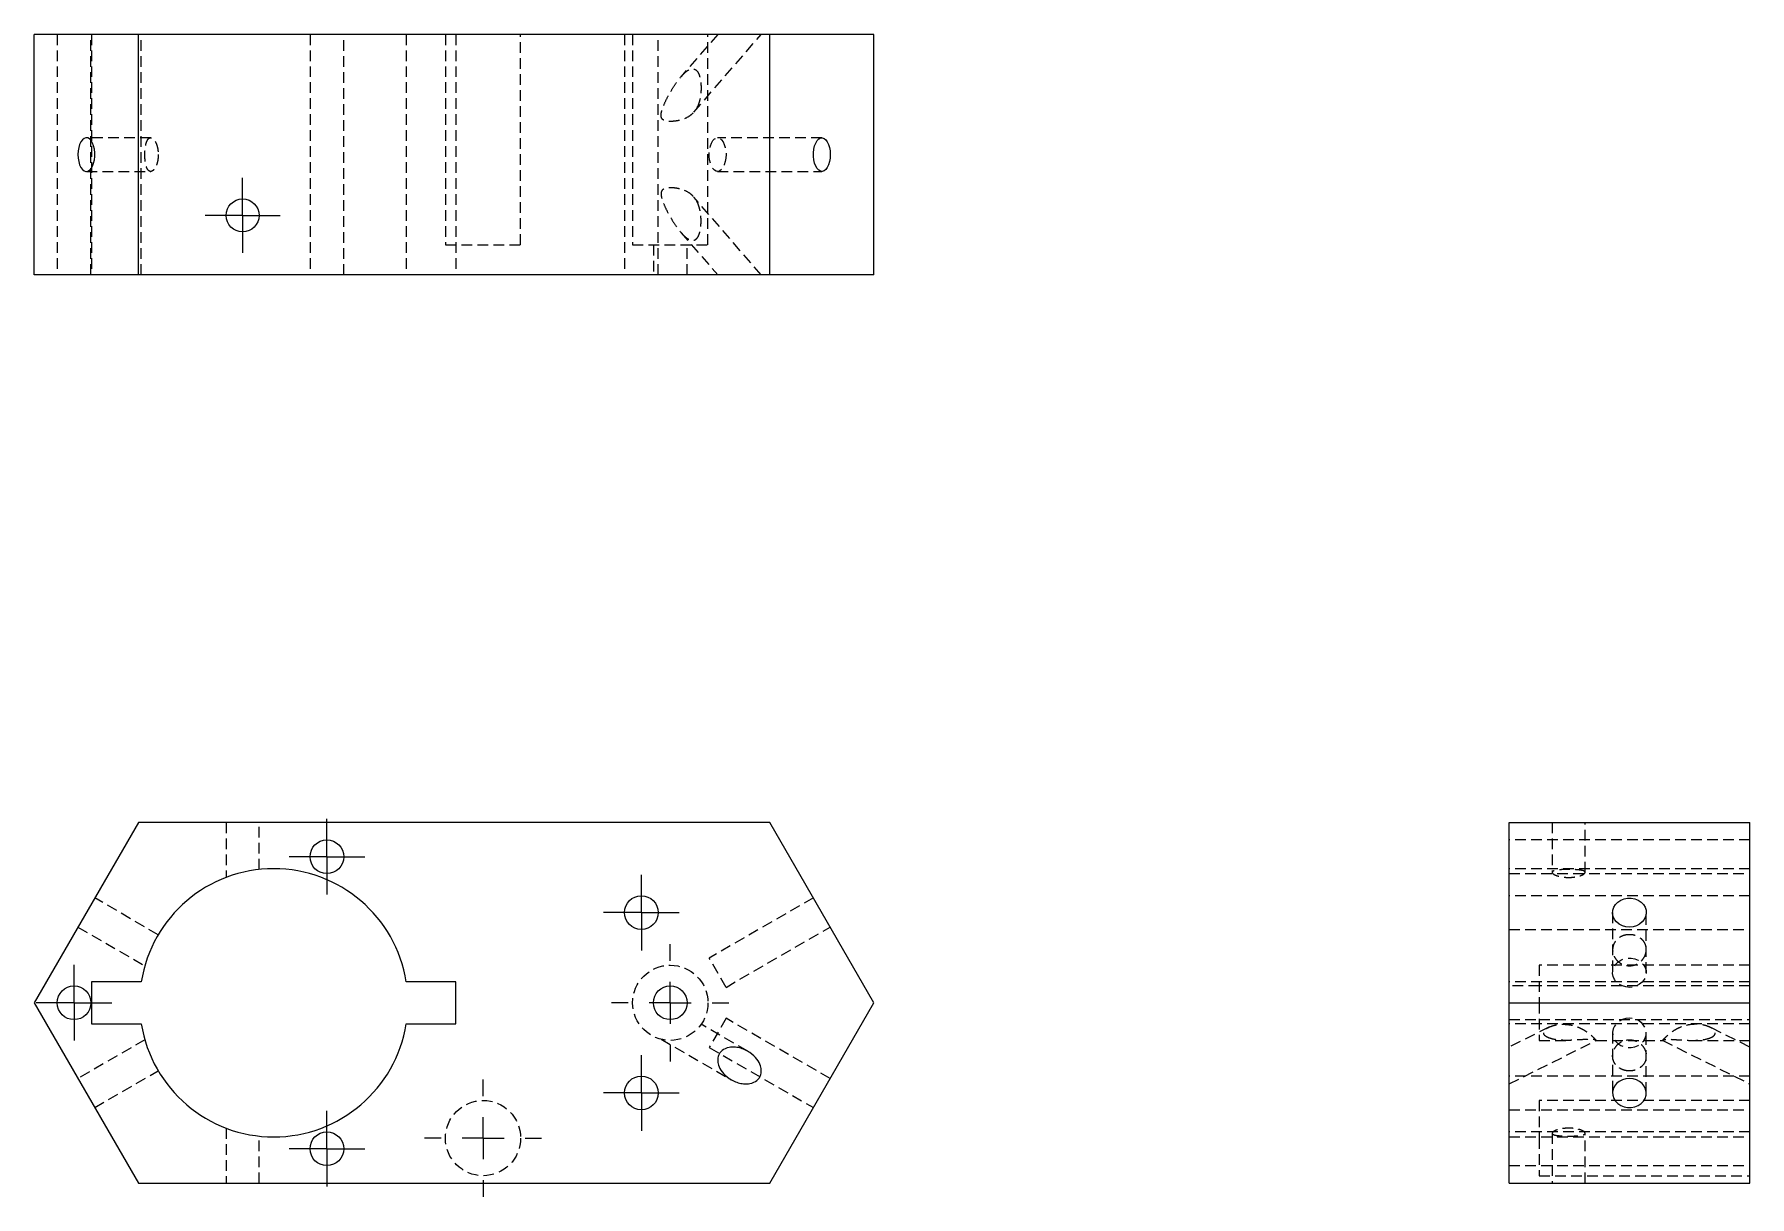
# Model space of a CAD drawing. Header units: millimetres. Extents: x 33 to 237, y 34 to 172.
import ezdxf

# ---------------------------------------------------------------- set-up
doc = ezdxf.new("R2010")
doc.units = ezdxf.units.MM
doc.linetypes.add('HIDDEN', pattern=[1.905, 1.27, -0.635])
doc.layers.add('10', color=7, linetype='Continuous')

# ---------------------------------------------------------------- blocks, each defined once
blk = doc.blocks.new('SW_CENTERMARKSYMBOL_0')
at = {"layer": '10', "color": 0}
for p, q in [((0, 5), (0, 6.98)), ((0, 0), (0, 2.5)), ((-5, 0), (-6.98, 0)), ((0, 0), (-2.5, 0)), ((0, 0), (0, -2.5)), ((0, 0), (2.5, 0)), ((5, 0), (6.98, 0)), ((0, -5), (0, -6.98))]:
    blk.add_line(p, q, dxfattribs=at)
blk = doc.blocks.new('SW_CENTERMARKSYMBOL_1')
at = {"layer": '10', "color": 0}
for p, q in [((0, 2.5), (0, 4.51)), ((0, 0), (0, 2.5)), ((-2.5, 0), (-4.51, 0)), ((0, 0), (-2.5, 0)), ((0, 0), (0, -2.5)), ((0, 0), (2.5, 0)), ((2.5, 0), (4.51, 0)), ((0, -2.5), (0, -4.51))]:
    blk.add_line(p, q, dxfattribs=at)
blk = doc.blocks.new('SW_CENTERMARKSYMBOL_2')
at = {"layer": '10', "color": 0}
for p, q in [((0, 2.5), (0, 4.51)), ((0, 0), (0, 2.5)), ((-2.5, 0), (-4.51, 0)), ((0, 0), (-2.5, 0)), ((0, 0), (0, -2.5)), ((0, 0), (2.5, 0)), ((2.5, 0), (4.51, 0)), ((0, -2.5), (0, -4.51))]:
    blk.add_line(p, q, dxfattribs=at)
blk = doc.blocks.new('SW_CENTERMARKSYMBOL_3')
at = {"layer": '10', "color": 0}
for p, q in [((0, 2.5), (0, 4.51)), ((0, 0), (0, 2.5)), ((-2.5, 0), (-4.51, 0)), ((0, 0), (-2.5, 0)), ((0, 0), (0, -2.5)), ((0, 0), (2.5, 0)), ((2.5, 0), (4.51, 0)), ((0, -2.5), (0, -4.51))]:
    blk.add_line(p, q, dxfattribs=at)
blk = doc.blocks.new('SW_CENTERMARKSYMBOL_4')
at = {"layer": '10', "color": 0}
for p, q in [((0, 2.5), (0, 4.51)), ((0, 0), (0, 2.5)), ((-2.5, 0), (-4.51, 0)), ((0, 0), (-2.5, 0)), ((0, 0), (0, -2.5)), ((0, 0), (2.5, 0)), ((2.5, 0), (4.51, 0)), ((0, -2.5), (0, -4.51))]:
    blk.add_line(p, q, dxfattribs=at)
blk = doc.blocks.new('SW_CENTERMARKSYMBOL_5')
at = {"layer": '10', "color": 0}
for p, q in [((0, 2.5), (0, 4.51)), ((0, 0), (0, 2.5)), ((-2.5, 0), (-4.51, 0)), ((0, 0), (-2.5, 0)), ((0, 0), (0, -2.5)), ((0, 0), (2.5, 0)), ((2.5, 0), (4.51, 0)), ((0, -2.5), (0, -4.51))]:
    blk.add_line(p, q, dxfattribs=at)
blk = doc.blocks.new('SW_CENTERMARKSYMBOL_6')
at = {"layer": '10', "color": 0}
for p, q in [((0, 5), (0, 6.98)), ((0, 0), (0, 2.5)), ((-5, 0), (-6.98, 0)), ((0, 0), (-2.5, 0)), ((0, 0), (0, -2.5)), ((0, 0), (2.5, 0)), ((5, 0), (6.98, 0)), ((0, -5), (0, -6.98))]:
    blk.add_line(p, q, dxfattribs=at)
blk = doc.blocks.new('SW_CENTERMARKSYMBOL_7')
at = {"layer": '10', "color": 0}
for p, q in [((0, 2.5), (0, 4.46)), ((0, 0), (0, 2.5)), ((-2.5, 0), (-4.46, 0)), ((0, 0), (-2.5, 0)), ((0, 0), (0, -2.5)), ((0, 0), (2.5, 0)), ((2.5, 0), (4.46, 0)), ((0, -2.5), (0, -4.46))]:
    blk.add_line(p, q, dxfattribs=at)

msp = doc.modelspace()

# ---------------------------------------------------------------- linework, layer by layer
at = {"color": 7, "linetype": 'Continuous', "lineweight": 25}
for p, q in [((33, 143.68), (33, 172.32)), ((45.4, 172.32), (33, 172.32)), ((45.4, 143.68), (45.4, 172.32)), ((120.6, 172.32), (45.4, 172.32)), ((120.6, 143.68), (120.6, 172.32)), ((133, 172.32), (120.6, 172.32)), ((133, 143.68), (133, 172.32)), ((45.4, 143.68), (33, 143.68)), ((120.6, 143.68), (45.4, 143.68)), ((133, 143.68), (120.6, 143.68)), ((45.4, 78.48), (33, 57)), ((120.6, 78.48), (45.4, 78.48)), ((133, 57), (120.6, 78.48)), ((208.68, 57), (208.68, 78.48)), ((208.68, 78.48), (237.32, 78.48)), ((237.32, 57), (237.32, 78.48)), ((45.74, 59.51), (39.82, 59.51)), ((39.82, 59.51), (39.82, 54.49)), ((83.21, 59.51), (77.29, 59.51)), ((83.21, 54.49), (83.21, 59.51)), ((33, 57), (45.4, 35.52)), ((120.6, 35.52), (133, 57)), ((208.68, 35.52), (208.68, 57)), ((208.68, 57), (237.32, 57)), ((237.32, 35.52), (237.32, 57)), ((39.82, 54.49), (45.74, 54.49)), ((77.29, 54.49), (83.21, 54.49)), ((45.4, 35.52), (120.6, 35.52)), ((208.68, 35.52), (237.32, 35.52))]:
    msp.add_line(p, q, dxfattribs=at)
at = {"color": 7, "linetype": 'HIDDEN', "lineweight": 18}
for p, q in [((35.73, 172.32), (35.73, 143.68)), ((39.74, 143.68), (39.74, 172.32)), ((39.82, 172.32), (39.82, 143.68)), ((45.74, 143.68), (45.74, 172.32)), ((65.84, 172.32), (65.84, 143.68)), ((65.84, 172.32), (65.84, 143.68)), ((69.85, 143.68), (69.85, 172.32)), ((69.85, 143.68), (69.85, 172.32)), ((77.29, 172.32), (77.29, 143.68)), ((81.98, 172.32), (81.98, 147.26)), ((83.21, 172.32), (83.21, 143.68)), ((90.93, 147.26), (90.93, 172.32)), ((103.31, 172.32), (103.31, 143.68)), ((104.27, 172.32), (104.27, 147.26)), ((107.32, 143.68), (107.32, 172.32)), ((114.4, 172.32), (110.01, 167.26)), ((111.56, 163.06), (119.59, 172.32)), ((113.22, 147.26), (113.22, 172.32)), ((46.86, 160.01), (39.2, 160.01)), ((126.8, 160.01), (114.39, 160.01)), ((39.2, 155.99), (46.86, 155.99)), ((114.39, 155.99), (126.8, 155.99)), ((119.59, 143.68), (111.56, 152.94)), ((81.98, 147.26), (90.93, 147.26)), ((104.27, 147.26), (113.22, 147.26)), ((106.74, 147.26), (106.74, 143.68)), ((110.01, 148.74), (114.4, 143.68)), ((110.75, 143.68), (110.75, 147.26)), ((55.85, 78.48), (55.85, 71.94)), ((59.77, 72.87), (59.77, 78.48)), ((213.8, 78.48), (213.8, 72.53)), ((217.72, 72.53), (217.72, 78.48)), ((237.32, 76.39), (208.68, 76.39)), ((237.32, 72.97), (208.68, 72.97)), ((208.68, 72.38), (237.32, 72.38)), ((47.76, 65.11), (40.2, 69.48)), ((125.8, 69.48), (113.39, 62.32)), ((237.32, 69.75), (208.68, 69.75)), ((220.99, 67.74), (220.99, 60.58)), ((225.01, 60.58), (225.01, 67.74)), ((38.2, 66.01), (46.17, 61.41)), ((115.4, 58.84), (127.8, 66.01)), ((208.68, 65.74), (237.32, 65.74)), ((115.4, 58.84), (113.39, 62.32)), ((212.26, 61.48), (212.26, 57)), ((237.32, 61.48), (212.26, 61.48)), ((237.32, 59.51), (208.68, 59.51)), ((212.26, 59.01), (208.68, 59.01)), ((237.32, 59.01), (212.26, 59.01)), ((212.26, 57), (212.26, 52.52)), ((117.97, 51.23), (112.42, 54.44)), ((115.4, 55.16), (113.39, 51.68)), ((127.8, 47.99), (115.4, 55.16)), ((208.68, 54.99), (212.26, 54.99)), ((237.32, 54.49), (208.68, 54.49)), ((213.41, 54.09), (208.68, 51.73)), ((212.26, 54.99), (237.32, 54.99)), ((220.99, 53.42), (220.99, 46.26)), ((225.01, 46.26), (225.01, 53.42)), ((237.32, 51.73), (232.59, 54.09)), ((46.17, 52.59), (38.2, 47.99)), ((107.65, 52.66), (116.01, 47.83)), ((113.39, 51.68), (125.8, 44.52)), ((208.68, 47.34), (219.04, 52.52)), ((212.26, 52.52), (215.61, 52.52)), ((219.03, 52.52), (226.97, 52.52)), ((226.96, 52.52), (237.32, 47.34)), ((230.39, 52.52), (237.32, 52.52)), ((40.2, 44.52), (47.76, 48.89)), ((237.32, 48.26), (208.68, 48.26)), ((212.26, 45.36), (212.26, 40.89)), ((237.32, 45.36), (212.26, 45.36)), ((208.68, 44.25), (237.32, 44.25)), ((55.85, 42.06), (55.85, 35.52)), ((59.77, 35.52), (59.77, 41.13)), ((237.32, 41.62), (208.68, 41.62)), ((208.68, 41.03), (237.32, 41.03)), ((212.26, 40.89), (212.26, 36.41)), ((213.8, 41.47), (213.8, 35.52)), ((217.72, 35.52), (217.72, 41.47)), ((208.68, 37.61), (237.32, 37.61)), ((212.26, 36.41), (237.32, 36.41))]:
    msp.add_line(p, q, dxfattribs=at)
at = {"color": 7, "linetype": 'Continuous', "lineweight": 25, "flags": 128}
for points in [[(38.2, 158), (38.22, 157.57), (38.29, 157.16), (38.4, 156.79), (38.55, 156.47), (38.73, 156.23), (38.93, 156.07), (39.15, 156), (39.36, 156.02), (39.57, 156.14), (39.76, 156.34), (39.93, 156.62), (40.06, 156.97), (40.15, 157.36), (40.2, 157.78), (40.2, 158.22), (40.15, 158.64), (40.06, 159.03), (39.93, 159.38), (39.76, 159.66), (39.57, 159.86), (39.36, 159.98), (39.15, 160), (38.93, 159.93), (38.73, 159.77), (38.55, 159.53), (38.4, 159.21), (38.29, 158.84), (38.22, 158.43), (38.2, 158)], [(127.8, 158), (127.78, 157.57), (127.71, 157.16), (127.6, 156.79), (127.45, 156.47), (127.27, 156.23), (127.07, 156.07), (126.85, 156), (126.64, 156.02), (126.43, 156.14), (126.24, 156.34), (126.07, 156.62), (125.94, 156.97), (125.85, 157.36), (125.8, 157.78), (125.8, 158.22), (125.85, 158.64), (125.94, 159.03), (126.07, 159.38), (126.24, 159.66), (126.43, 159.86), (126.64, 159.98), (126.85, 160), (127.07, 159.93), (127.27, 159.77), (127.45, 159.53), (127.6, 159.21), (127.71, 158.84), (127.78, 158.43), (127.8, 158)], [(223, 66.01), (222.57, 66.05), (222.16, 66.17), (221.79, 66.36), (221.47, 66.62), (221.23, 66.93), (221.07, 67.28), (221, 67.65), (221.02, 68.02), (221.14, 68.38), (221.34, 68.72), (221.62, 69), (221.97, 69.23), (222.36, 69.39), (222.78, 69.47), (223.22, 69.47), (223.64, 69.39), (224.03, 69.23), (224.38, 69), (224.66, 68.72), (224.86, 68.38), (224.98, 68.02), (225, 67.65), (224.93, 67.28), (224.77, 66.93), (224.53, 66.62), (224.21, 66.36), (223.84, 66.17), (223.43, 66.05), (223, 66.01)], [(223, 47.99), (222.57, 47.95), (222.16, 47.83), (221.79, 47.64), (221.47, 47.38), (221.23, 47.07), (221.07, 46.72), (221, 46.35), (221.02, 45.98), (221.14, 45.62), (221.34, 45.28), (221.62, 45), (221.97, 44.77), (222.36, 44.61), (222.78, 44.53), (223.22, 44.53), (223.64, 44.61), (224.03, 44.77), (224.38, 45), (224.66, 45.28), (224.86, 45.62), (224.98, 45.98), (225, 46.35), (224.93, 46.72), (224.77, 47.07), (224.53, 47.38), (224.21, 47.64), (223.84, 47.83), (223.43, 47.95), (223, 47.99)]]:
    msp.add_lwpolyline(points, dxfattribs=at)
at = {"color": 7, "linetype": 'HIDDEN', "lineweight": 18, "flags": 128}
for points in [[(115.4, 158), (115.37, 157.57), (115.3, 157.16), (115.19, 156.79), (115.04, 156.47), (114.86, 156.23), (114.66, 156.07), (114.45, 156), (114.23, 156.02), (114.02, 156.14), (113.83, 156.34), (113.67, 156.62), (113.54, 156.97), (113.44, 157.36), (113.4, 157.78), (113.4, 158.22), (113.44, 158.64), (113.54, 159.03), (113.67, 159.38), (113.83, 159.66), (114.02, 159.86), (114.23, 159.98), (114.45, 160), (114.66, 159.93), (114.86, 159.77), (115.04, 159.53), (115.19, 159.21), (115.3, 158.84), (115.37, 158.43), (115.4, 158)], [(223, 58.84), (222.57, 58.88), (222.16, 59), (221.79, 59.2), (221.47, 59.46), (221.23, 59.77), (221.07, 60.12), (221, 60.49), (221.02, 60.86), (221.14, 61.22), (221.34, 61.56), (221.62, 61.84), (221.97, 62.07), (222.36, 62.23), (222.78, 62.31), (223.22, 62.31), (223.64, 62.23), (224.03, 62.07), (224.38, 61.84), (224.66, 61.56), (224.86, 61.22), (224.98, 60.86), (225, 60.49), (224.93, 60.12), (224.77, 59.77), (224.53, 59.46), (224.21, 59.2), (223.84, 59), (223.43, 58.88), (223, 58.84)], [(223, 55.16), (222.57, 55.12), (222.16, 55), (221.79, 54.8), (221.47, 54.54), (221.23, 54.23), (221.07, 53.88), (221, 53.51), (221.02, 53.14), (221.14, 52.78), (221.34, 52.44), (221.62, 52.16), (221.97, 51.93), (222.36, 51.77), (222.78, 51.69), (223.22, 51.69), (223.64, 51.77), (224.03, 51.93), (224.38, 52.16), (224.66, 52.44), (224.86, 52.78), (224.98, 53.14), (225, 53.51), (224.93, 53.88), (224.77, 54.23), (224.53, 54.54), (224.21, 54.8), (223.84, 55), (223.43, 55.12), (223, 55.16)]]:
    msp.add_lwpolyline(points, dxfattribs=at)
at = {"color": 7, "linetype": 'Continuous', "lineweight": 25}
for centre, radius in [((57.81, 150.76), 1.96), ((67.85, 74.39), 2.01), ((105.31, 67.74), 2.01), ((37.73, 57), 2.01), ((108.75, 57), 2.01), ((105.31, 46.26), 2.01), ((67.85, 39.62), 2.01)]:
    msp.add_circle(centre, radius, dxfattribs=at)
at = {"color": 7, "linetype": 'HIDDEN', "lineweight": 18}
for centre in [(108.75, 57), (86.45, 40.89)]:
    msp.add_circle(centre, 4.48, dxfattribs=at)
at = {"color": 7, "linetype": 'Continuous', "lineweight": 25}
for start, end in [(9.0299, 170.9701), (189.0299, 350.9701)]:
    msp.add_arc((61.52, 57), 15.97, start, end, dxfattribs=at)
at = {"color": 7, "linetype": 'HIDDEN', "lineweight": 18}
for points, knots in [([(110.01, 167.26), (109.77, 166.97), (109.54, 166.67), (109.12, 166.05), (108.93, 165.73), (108.55, 165.07), (108.37, 164.74), (108.05, 164.05), (107.9, 163.71), (107.72, 163.17), (107.68, 162.98), (107.65, 162.7), (107.65, 162.6), (107.68, 162.42), (107.72, 162.33), (107.84, 162.18), (107.92, 162.12), (108.09, 162.04), (108.18, 162.02), (108.45, 161.96), (108.64, 161.95), (109.02, 161.95), (109.21, 161.97), (109.58, 162.02), (109.76, 162.05), (110.29, 162.19), (110.62, 162.33), (111.05, 162.59), (111.19, 162.69), (111.44, 162.92), (111.56, 163.04), (111.76, 163.3), (111.85, 163.44), (112.01, 163.75), (112.08, 163.91), (112.2, 164.24), (112.24, 164.41), (112.32, 164.76), (112.35, 164.95), (112.39, 165.32), (112.41, 165.5), (112.42, 165.88), (112.42, 166.07), (112.4, 166.44), (112.38, 166.63), (112.33, 166.99), (112.29, 167.17), (112.19, 167.51), (112.12, 167.68), (111.95, 167.96), (111.84, 168.07), (111.57, 168.21), (111.42, 168.23), (111.11, 168.16), (110.95, 168.09), (110.66, 167.9), (110.52, 167.78), (110.26, 167.53), (110.13, 167.4), (110.01, 167.26)], [0, 0, 0, 0, 0.0625, 0.0625, 0.125, 0.125, 0.1875, 0.1875, 0.25, 0.25, 0.28125, 0.28125, 0.296875, 0.296875, 0.3125, 0.3125, 0.328125, 0.328125, 0.34375, 0.34375, 0.375, 0.375, 0.40625, 0.40625, 0.4375, 0.4375, 0.5, 0.5, 0.53125, 0.53125, 0.5625, 0.5625, 0.59375, 0.59375, 0.625, 0.625, 0.65625, 0.65625, 0.6875, 0.6875, 0.71875, 0.71875, 0.75, 0.75, 0.78125, 0.78125, 0.8125, 0.8125, 0.84375, 0.84375, 0.875, 0.875, 0.90625, 0.90625, 0.9375, 0.9375, 0.96875, 0.96875, 1, 1, 1, 1]), ([(47.76, 158), (47.76, 158.13), (47.76, 158.26), (47.73, 158.52), (47.71, 158.65), (47.66, 158.89), (47.63, 159.01), (47.56, 159.23), (47.52, 159.33), (47.38, 159.61), (47.28, 159.76), (47.06, 159.96), (46.95, 160.01), (46.8, 160), (46.75, 159.99), (46.65, 159.94), (46.6, 159.9), (46.52, 159.8), (46.48, 159.74), (46.41, 159.59), (46.37, 159.51), (46.31, 159.33), (46.29, 159.22), (46.24, 159.01), (46.23, 158.89), (46.2, 158.65), (46.19, 158.52), (46.17, 158.27), (46.17, 158.13), (46.17, 157.87), (46.17, 157.74), (46.18, 157.48), (46.2, 157.35), (46.23, 157.11), (46.24, 156.99), (46.29, 156.78), (46.31, 156.67), (46.4, 156.4), (46.48, 156.25), (46.6, 156.1), (46.65, 156.06), (46.75, 156.01), (46.8, 156), (46.9, 155.99), (46.95, 156.01), (47.06, 156.06), (47.12, 156.09), (47.22, 156.19), (47.28, 156.26), (47.38, 156.4), (47.43, 156.48), (47.52, 156.67), (47.56, 156.77), (47.63, 156.99), (47.66, 157.11), (47.71, 157.35), (47.73, 157.48), (47.76, 157.73), (47.76, 157.87), (47.76, 158)], [0, 0, 0, 0, 0.03125, 0.03125, 0.0625, 0.0625, 0.09375, 0.09375, 0.125, 0.125, 0.1875, 0.1875, 0.25, 0.25, 0.28125, 0.28125, 0.3125, 0.3125, 0.34375, 0.34375, 0.375, 0.375, 0.40625, 0.40625, 0.4375, 0.4375, 0.46875, 0.46875, 0.5, 0.5, 0.53125, 0.53125, 0.5625, 0.5625, 0.59375, 0.59375, 0.625, 0.625, 0.6875, 0.6875, 0.71875, 0.71875, 0.75, 0.75, 0.78125, 0.78125, 0.8125, 0.8125, 0.84375, 0.84375, 0.875, 0.875, 0.90625, 0.90625, 0.9375, 0.9375, 0.96875, 0.96875, 1, 1, 1, 1]), ([(110.01, 148.74), (109.77, 149.03), (109.54, 149.33), (109.12, 149.95), (108.93, 150.27), (108.55, 150.93), (108.37, 151.26), (108.05, 151.95), (107.9, 152.29), (107.72, 152.83), (107.68, 153.02), (107.65, 153.3), (107.65, 153.4), (107.68, 153.58), (107.72, 153.67), (107.84, 153.82), (107.92, 153.88), (108.09, 153.96), (108.18, 153.98), (108.45, 154.04), (108.64, 154.05), (109.02, 154.05), (109.21, 154.03), (109.58, 153.98), (109.76, 153.95), (110.29, 153.81), (110.62, 153.67), (111.05, 153.41), (111.19, 153.31), (111.44, 153.08), (111.56, 152.96), (111.76, 152.7), (111.85, 152.56), (112.01, 152.25), (112.08, 152.09), (112.2, 151.76), (112.24, 151.59), (112.32, 151.24), (112.35, 151.05), (112.39, 150.68), (112.41, 150.5), (112.42, 150.12), (112.42, 149.93), (112.4, 149.56), (112.38, 149.37), (112.33, 149.01), (112.29, 148.83), (112.19, 148.49), (112.12, 148.32), (111.95, 148.04), (111.84, 147.93), (111.57, 147.79), (111.42, 147.77), (111.11, 147.84), (110.95, 147.91), (110.66, 148.1), (110.52, 148.22), (110.26, 148.47), (110.13, 148.6), (110.01, 148.74)], [0, 0, 0, 0, 0.0625, 0.0625, 0.125, 0.125, 0.1875, 0.1875, 0.25, 0.25, 0.28125, 0.28125, 0.296875, 0.296875, 0.3125, 0.3125, 0.328125, 0.328125, 0.34375, 0.34375, 0.375, 0.375, 0.40625, 0.40625, 0.4375, 0.4375, 0.5, 0.5, 0.53125, 0.53125, 0.5625, 0.5625, 0.59375, 0.59375, 0.625, 0.625, 0.65625, 0.65625, 0.6875, 0.6875, 0.71875, 0.71875, 0.75, 0.75, 0.78125, 0.78125, 0.8125, 0.8125, 0.84375, 0.84375, 0.875, 0.875, 0.90625, 0.90625, 0.9375, 0.9375, 0.96875, 0.96875, 1, 1, 1, 1]), ([(217.72, 72.53), (217.72, 72.5), (217.71, 72.47), (217.66, 72.41), (217.63, 72.37), (217.53, 72.3), (217.47, 72.27), (217.34, 72.2), (217.26, 72.17), (217.08, 72.11), (216.98, 72.08), (216.77, 72.03), (216.66, 72.01), (216.42, 71.97), (216.3, 71.96), (216.04, 71.93), (215.91, 71.93), (215.65, 71.93), (215.52, 71.93), (215.27, 71.95), (215.14, 71.96), (214.9, 72), (214.79, 72.02), (214.57, 72.07), (214.48, 72.1), (214.29, 72.16), (214.21, 72.19), (214.07, 72.26), (214.01, 72.29), (213.91, 72.36), (213.87, 72.39), (213.82, 72.46), (213.8, 72.49), (213.79, 72.58), (213.84, 72.64), (213.98, 72.71), (214.03, 72.73), (214.17, 72.77), (214.25, 72.78), (214.43, 72.81), (214.53, 72.82), (214.74, 72.84), (214.86, 72.85), (215.22, 72.87), (215.48, 72.87), (215.87, 72.87), (216, 72.87), (216.26, 72.87), (216.38, 72.86), (216.62, 72.85), (216.74, 72.84), (216.95, 72.82), (217.05, 72.81), (217.24, 72.79), (217.32, 72.77), (217.46, 72.74), (217.53, 72.71), (217.62, 72.67), (217.66, 72.65), (217.71, 72.59), (217.72, 72.56), (217.72, 72.53)], [0, 0, 0, 0, 0.03125, 0.03125, 0.0625, 0.0625, 0.09375, 0.09375, 0.125, 0.125, 0.15625, 0.15625, 0.1875, 0.1875, 0.21875, 0.21875, 0.25, 0.25, 0.28125, 0.28125, 0.3125, 0.3125, 0.34375, 0.34375, 0.375, 0.375, 0.40625, 0.40625, 0.4375, 0.4375, 0.46875, 0.46875, 0.5, 0.5, 0.5625, 0.5625, 0.59375, 0.59375, 0.625, 0.625, 0.65625, 0.65625, 0.6875, 0.6875, 0.75, 0.75, 0.78125, 0.78125, 0.8125, 0.8125, 0.84375, 0.84375, 0.875, 0.875, 0.90625, 0.90625, 0.9375, 0.9375, 0.96875, 0.96875, 1, 1, 1, 1]), ([(223, 65.11), (223.13, 65.11), (223.26, 65.1), (223.52, 65.06), (223.65, 65.03), (223.89, 64.94), (224.01, 64.88), (224.23, 64.76), (224.33, 64.68), (224.61, 64.44), (224.76, 64.24), (224.96, 63.8), (225.01, 63.56), (225, 63.2), (224.99, 63.07), (224.94, 62.83), (224.9, 62.72), (224.8, 62.49), (224.74, 62.38), (224.59, 62.17), (224.51, 62.07), (224.33, 61.89), (224.22, 61.81), (224.01, 61.67), (223.89, 61.61), (223.65, 61.51), (223.52, 61.47), (223.27, 61.42), (223.13, 61.41), (222.87, 61.41), (222.74, 61.42), (222.48, 61.47), (222.35, 61.51), (222.11, 61.61), (221.99, 61.67), (221.78, 61.81), (221.67, 61.89), (221.4, 62.16), (221.25, 62.37), (221.1, 62.71), (221.06, 62.83), (221.01, 63.07), (221, 63.19), (220.99, 63.43), (221.01, 63.56), (221.06, 63.79), (221.09, 63.9), (221.19, 64.12), (221.26, 64.23), (221.4, 64.42), (221.48, 64.52), (221.67, 64.68), (221.77, 64.75), (221.99, 64.88), (222.11, 64.94), (222.35, 65.03), (222.48, 65.06), (222.73, 65.1), (222.87, 65.11), (223, 65.11)], [0, 0, 0, 0, 0.03125, 0.03125, 0.0625, 0.0625, 0.09375, 0.09375, 0.125, 0.125, 0.1875, 0.1875, 0.25, 0.25, 0.28125, 0.28125, 0.3125, 0.3125, 0.34375, 0.34375, 0.375, 0.375, 0.40625, 0.40625, 0.4375, 0.4375, 0.46875, 0.46875, 0.5, 0.5, 0.53125, 0.53125, 0.5625, 0.5625, 0.59375, 0.59375, 0.625, 0.625, 0.6875, 0.6875, 0.71875, 0.71875, 0.75, 0.75, 0.78125, 0.78125, 0.8125, 0.8125, 0.84375, 0.84375, 0.875, 0.875, 0.90625, 0.90625, 0.9375, 0.9375, 0.96875, 0.96875, 1, 1, 1, 1]), ([(213.74, 52.71), (214.03, 52.63), (214.33, 52.59), (214.95, 52.53), (215.27, 52.52), (215.93, 52.52), (216.26, 52.54), (216.95, 52.58), (217.29, 52.6), (217.83, 52.64), (218.02, 52.65), (218.3, 52.66), (218.4, 52.66), (218.58, 52.65), (218.67, 52.64), (218.82, 52.62), (218.88, 52.6), (218.96, 52.57), (218.98, 52.56), (219.04, 52.53), (219.05, 52.52), (219.05, 52.53), (219.03, 52.54), (218.98, 52.6), (218.95, 52.64), (218.81, 52.78), (218.67, 52.92), (218.41, 53.16), (218.31, 53.25), (218.08, 53.42), (217.96, 53.51), (217.7, 53.69), (217.56, 53.77), (217.25, 53.94), (217.09, 54.01), (216.76, 54.15), (216.59, 54.21), (216.24, 54.31), (216.05, 54.35), (215.68, 54.41), (215.5, 54.43), (215.12, 54.44), (214.93, 54.44), (214.56, 54.41), (214.37, 54.39), (214.01, 54.31), (213.83, 54.26), (213.49, 54.13), (213.32, 54.06), (213.04, 53.87), (212.93, 53.76), (212.79, 53.52), (212.77, 53.4), (212.84, 53.19), (212.91, 53.1), (213.1, 52.95), (213.22, 52.89), (213.47, 52.79), (213.6, 52.74), (213.74, 52.71)], [0, 0, 0, 0, 0.0625, 0.0625, 0.125, 0.125, 0.1875, 0.1875, 0.25, 0.25, 0.28125, 0.28125, 0.296875, 0.296875, 0.3125, 0.3125, 0.328125, 0.328125, 0.34375, 0.34375, 0.375, 0.375, 0.40625, 0.40625, 0.4375, 0.4375, 0.5, 0.5, 0.53125, 0.53125, 0.5625, 0.5625, 0.59375, 0.59375, 0.625, 0.625, 0.65625, 0.65625, 0.6875, 0.6875, 0.71875, 0.71875, 0.75, 0.75, 0.78125, 0.78125, 0.8125, 0.8125, 0.84375, 0.84375, 0.875, 0.875, 0.90625, 0.90625, 0.9375, 0.9375, 0.96875, 0.96875, 1, 1, 1, 1]), ([(232.26, 52.71), (231.97, 52.63), (231.67, 52.59), (231.05, 52.53), (230.73, 52.52), (230.07, 52.52), (229.74, 52.54), (229.05, 52.58), (228.71, 52.6), (228.17, 52.64), (227.98, 52.65), (227.7, 52.66), (227.6, 52.66), (227.42, 52.65), (227.33, 52.64), (227.18, 52.62), (227.12, 52.6), (227.04, 52.57), (227.02, 52.56), (226.96, 52.53), (226.95, 52.52), (226.95, 52.53), (226.97, 52.54), (227.02, 52.6), (227.05, 52.64), (227.19, 52.78), (227.33, 52.92), (227.59, 53.16), (227.69, 53.25), (227.92, 53.42), (228.04, 53.51), (228.3, 53.69), (228.44, 53.77), (228.75, 53.94), (228.91, 54.01), (229.24, 54.15), (229.41, 54.21), (229.76, 54.31), (229.95, 54.35), (230.32, 54.41), (230.5, 54.43), (230.88, 54.44), (231.07, 54.44), (231.44, 54.41), (231.63, 54.39), (231.99, 54.31), (232.17, 54.26), (232.51, 54.13), (232.68, 54.06), (232.96, 53.87), (233.07, 53.76), (233.21, 53.52), (233.23, 53.4), (233.16, 53.19), (233.09, 53.1), (232.9, 52.95), (232.78, 52.89), (232.53, 52.79), (232.4, 52.74), (232.26, 52.71)], [0, 0, 0, 0, 0.0625, 0.0625, 0.125, 0.125, 0.1875, 0.1875, 0.25, 0.25, 0.28125, 0.28125, 0.296875, 0.296875, 0.3125, 0.3125, 0.328125, 0.328125, 0.34375, 0.34375, 0.375, 0.375, 0.40625, 0.40625, 0.4375, 0.4375, 0.5, 0.5, 0.53125, 0.53125, 0.5625, 0.5625, 0.59375, 0.59375, 0.625, 0.625, 0.65625, 0.65625, 0.6875, 0.6875, 0.71875, 0.71875, 0.75, 0.75, 0.78125, 0.78125, 0.8125, 0.8125, 0.84375, 0.84375, 0.875, 0.875, 0.90625, 0.90625, 0.9375, 0.9375, 0.96875, 0.96875, 1, 1, 1, 1]), ([(223, 48.89), (223.13, 48.89), (223.26, 48.9), (223.52, 48.94), (223.65, 48.97), (223.89, 49.06), (224.01, 49.12), (224.23, 49.24), (224.33, 49.32), (224.61, 49.56), (224.76, 49.76), (224.96, 50.2), (225.01, 50.44), (225, 50.8), (224.99, 50.93), (224.94, 51.17), (224.9, 51.28), (224.8, 51.51), (224.74, 51.62), (224.59, 51.83), (224.51, 51.93), (224.33, 52.11), (224.22, 52.19), (224.01, 52.33), (223.89, 52.39), (223.65, 52.49), (223.52, 52.53), (223.27, 52.58), (223.13, 52.59), (222.87, 52.59), (222.74, 52.58), (222.48, 52.53), (222.35, 52.49), (222.11, 52.39), (221.99, 52.33), (221.78, 52.19), (221.67, 52.11), (221.4, 51.84), (221.25, 51.63), (221.1, 51.29), (221.06, 51.17), (221.01, 50.93), (221, 50.81), (220.99, 50.57), (221.01, 50.44), (221.06, 50.21), (221.09, 50.1), (221.19, 49.88), (221.26, 49.77), (221.4, 49.58), (221.48, 49.48), (221.67, 49.32), (221.77, 49.25), (221.99, 49.12), (222.11, 49.06), (222.35, 48.97), (222.48, 48.94), (222.73, 48.9), (222.87, 48.89), (223, 48.89)], [0, 0, 0, 0, 0.03125, 0.03125, 0.0625, 0.0625, 0.09375, 0.09375, 0.125, 0.125, 0.1875, 0.1875, 0.25, 0.25, 0.28125, 0.28125, 0.3125, 0.3125, 0.34375, 0.34375, 0.375, 0.375, 0.40625, 0.40625, 0.4375, 0.4375, 0.46875, 0.46875, 0.5, 0.5, 0.53125, 0.53125, 0.5625, 0.5625, 0.59375, 0.59375, 0.625, 0.625, 0.6875, 0.6875, 0.71875, 0.71875, 0.75, 0.75, 0.78125, 0.78125, 0.8125, 0.8125, 0.84375, 0.84375, 0.875, 0.875, 0.90625, 0.90625, 0.9375, 0.9375, 0.96875, 0.96875, 1, 1, 1, 1]), ([(213.8, 41.47), (213.8, 41.5), (213.81, 41.53), (213.86, 41.59), (213.9, 41.63), (213.99, 41.7), (214.05, 41.73), (214.19, 41.8), (214.27, 41.83), (214.44, 41.89), (214.54, 41.92), (214.75, 41.97), (214.86, 41.99), (215.1, 42.03), (215.22, 42.04), (215.48, 42.07), (215.61, 42.07), (215.87, 42.07), (216, 42.07), (216.25, 42.05), (216.38, 42.04), (216.62, 42), (216.73, 41.98), (216.95, 41.93), (217.05, 41.9), (217.23, 41.84), (217.31, 41.81), (217.45, 41.74), (217.51, 41.71), (217.61, 41.64), (217.65, 41.61), (217.7, 41.54), (217.72, 41.51), (217.73, 41.42), (217.68, 41.36), (217.54, 41.29), (217.49, 41.27), (217.35, 41.23), (217.27, 41.22), (217.09, 41.19), (216.99, 41.18), (216.78, 41.16), (216.66, 41.15), (216.3, 41.13), (216.04, 41.13), (215.65, 41.13), (215.52, 41.13), (215.27, 41.13), (215.14, 41.14), (214.9, 41.15), (214.78, 41.16), (214.57, 41.18), (214.47, 41.19), (214.28, 41.21), (214.2, 41.23), (214.06, 41.26), (214, 41.29), (213.9, 41.33), (213.86, 41.35), (213.81, 41.41), (213.8, 41.44), (213.8, 41.47)], [0, 0, 0, 0, 0.03125, 0.03125, 0.0625, 0.0625, 0.09375, 0.09375, 0.125, 0.125, 0.15625, 0.15625, 0.1875, 0.1875, 0.21875, 0.21875, 0.25, 0.25, 0.28125, 0.28125, 0.3125, 0.3125, 0.34375, 0.34375, 0.375, 0.375, 0.40625, 0.40625, 0.4375, 0.4375, 0.46875, 0.46875, 0.5, 0.5, 0.5625, 0.5625, 0.59375, 0.59375, 0.625, 0.625, 0.65625, 0.65625, 0.6875, 0.6875, 0.75, 0.75, 0.78125, 0.78125, 0.8125, 0.8125, 0.84375, 0.84375, 0.875, 0.875, 0.90625, 0.90625, 0.9375, 0.9375, 0.96875, 0.96875, 1, 1, 1, 1])]:
    msp.add_open_spline(points, degree=3, knots=knots, dxfattribs=at)
at = {"color": 7, "linetype": 'Continuous', "lineweight": 25}
for points in [[(119.59, 48.89), (119.59, 49.06), (119.56, 49.27), (119.41, 49.74), (119.28, 50), (118.86, 50.55), (118.57, 50.84), (117.86, 51.32), (117.43, 51.52), (116.78, 51.68), (116.56, 51.71), (116.15, 51.73), (115.95, 51.72), (115.41, 51.62), (115.12, 51.48), (114.71, 51.13), (114.58, 50.93), (114.42, 50.54), (114.4, 50.35), (114.4, 50.17)], [(114.4, 50.17), (114.4, 50), (114.42, 49.79), (114.58, 49.33), (114.71, 49.06), (115.12, 48.51), (115.41, 48.23), (116.13, 47.74), (116.56, 47.54), (117.21, 47.38), (117.43, 47.35), (117.84, 47.33), (118.04, 47.35), (118.57, 47.44), (118.86, 47.59), (119.28, 47.93), (119.41, 48.13), (119.56, 48.52), (119.59, 48.71), (119.59, 48.89)]]:
    msp.add_open_spline(points, degree=3, knots=[0, 0, 0, 0, 0.125, 0.125, 0.25, 0.25, 0.375, 0.375, 0.5, 0.5, 0.5625, 0.5625, 0.625, 0.625, 0.75, 0.75, 0.875, 0.875, 1, 1, 1, 1], dxfattribs=at)

# ---------------------------------------------------------------- block references
at = {"layer": '10'}
for name, p in [('SW_CENTERMARKSYMBOL_7', (57.81, 150.76)), ('SW_CENTERMARKSYMBOL_3', (67.85, 74.39)), ('SW_CENTERMARKSYMBOL_1', (105.31, 67.74)), ('SW_CENTERMARKSYMBOL_0', (108.75, 57)), ('SW_CENTERMARKSYMBOL_4', (37.73, 57)), ('SW_CENTERMARKSYMBOL_2', (105.31, 46.26)), ('SW_CENTERMARKSYMBOL_6', (86.45, 40.89)), ('SW_CENTERMARKSYMBOL_5', (67.85, 39.62))]:
    msp.add_blockref(name, p, dxfattribs=at)

doc.saveas('drawing.dxf')
